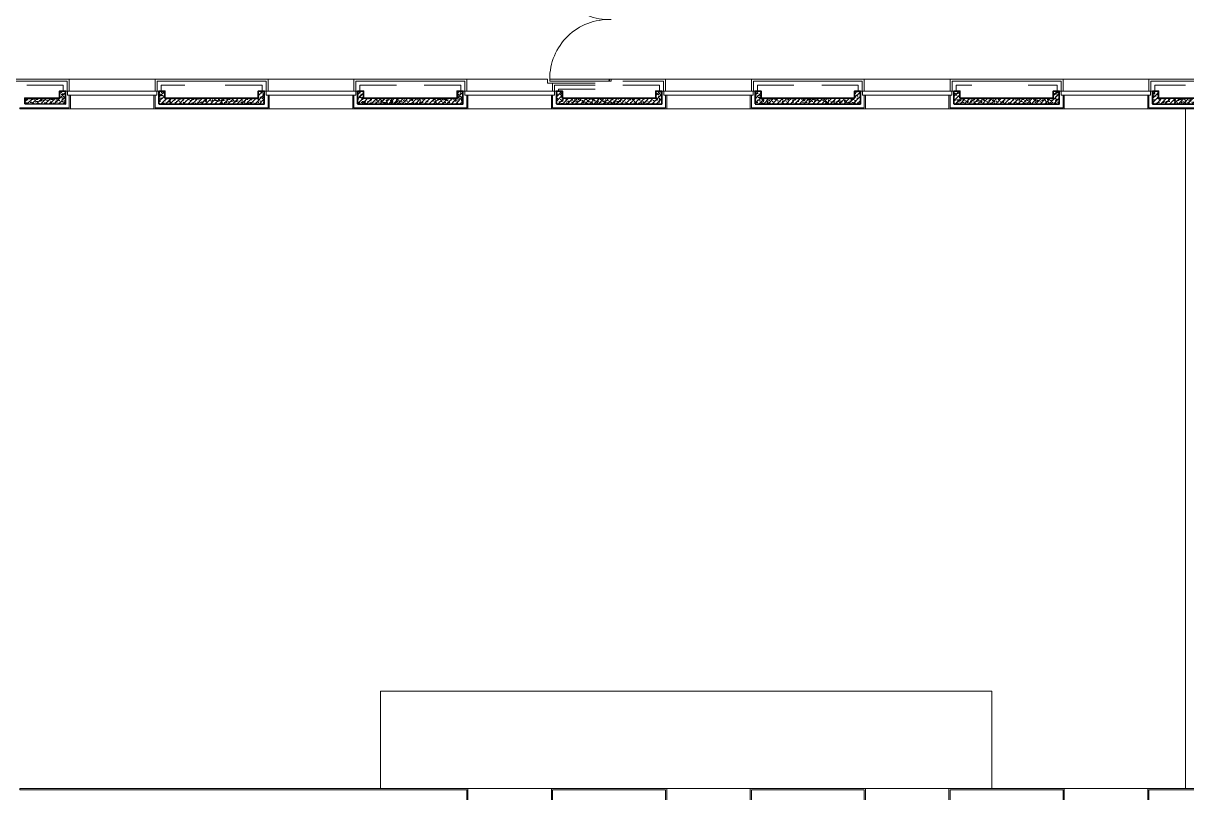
# Model space of a CAD drawing. Header units: inches. Extents: x 342932 to 557958, y 80625 to 242727.
# Drawn here: x 468145 to 497415, y 174520 to 193884 of the extents above; entities that cross this region are included whole.
import ezdxf

# ---------------------------------------------------------------- set-up
doc = ezdxf.new("R2010")
doc.units = ezdxf.units.IN
doc.header["$MEASUREMENT"] = 0
doc.linetypes.add('First Floor$0$HIDDEN', pattern=[0.375, 0.25, -0.125])
for name, color, linetype, lineweight in [('First Floor$0$A-G2-G-Building-Elements-Hidden', 251, 'First Floor$0$HIDDEN', 15), ('First Floor$0$A-G250-G-Walls-Low-Level', 251, 'Continuous', 15), ('First Floor$0$A-G250-G-Walls-Precast-Concrete', 251, 'Continuous', 35), ('First Floor$0$A-G262-H-Precast-Panel', 251, 'Continuous', 5), ('First Floor$0$A-G312-M-Wall-Cladding-Panel', 7, 'Continuous', 9), ('First Floor$0$A-G312-M-Wall-Finish-Plaster', 7, 'Continuous', 15), ('First Floor$0$A-G321-M-Window', 251, 'Continuous', 9), ('First Floor$0$A-G322-M-Door', 251, 'Continuous', 15)]:
    doc.layers.add(name, color=color, linetype=linetype, lineweight=lineweight)
pattern_1 = [(50, (361382.11, 239676.52), (182.18467, -15.93909), [19.05, -209.55]), (355, (361382.11, 239676.52), (-35.24283, 191.05664), [15.24, -167.64]), (100.451, (361397.3, 239675.2), (146.9425, 175.11669), [16.19, -178.09]), (46.1842, (361382.11, 239727.32), (271.07904, -42.04233), [28.575, -314.325]), (96.6356, (361404.7, 239723.82), (237.40423, 247.42556), [24.285, -267.135]), (351.184, (361382.1, 239727.32), (237.4046, 247.4251), [22.86, -251.46]), (21, (361407.51, 239714.62), (151.61488, -102.26552), [19.05, -209.55]), (326, (361407.51, 239714.62), (61.80203, 184.18797), [15.24, -167.64]), (71.4514, (361420.15, 239706.1), (213.4165, 81.92286), [16.19, -178.09]), (37.5, (361382.114, 239676.52), (3.088603, 84.55504), [0, -165.608, 0, -170.18, 0, -168.275]), (7.5, (361382.11, 239676.52), (66.81966, 100.180575), [0, -97.028, 0, -161.798, 0, -64.135]), (327.5, (361325.47, 239676.52), (135.590595, -5.728744), [0, -63.5, 0, -198.12, 0, -262.89]), (317.5, (361300.07, 239676.52), (148.12918, 25.42649), [0, -82.55, 0, -131.572, 0, -186.69])]
pattern_2 = [(45, (361382.11, 239676.52), (-56.1266, 56.1266), [])]

# ---------------------------------------------------------------- blocks, each defined once
blk = doc.blocks.new('First Floor$0$Door11-fire doors-recessed-1-a')
at = {"layer": 'First Floor$0$A-G322-M-Door'}
for p, q in [((-101, 56), (-101, 1544)), ((-47, 44), (-47, 1544)), ((2945, 44), (2945, 1544)), ((2999, 56), (2999, 1544)), ((-101, 56), (-87, 56)), ((-89, 54), (-89, 42)), ((2999, 56), (2985, 56)), ((2987, 54), (2987, 42))]:
    blk.add_line(p, q, dxfattribs=at)
for points in [[(-101, 1544), (-47, 1544)], [(2999, 1544), (2945, 1544)], [(-89, 54), (-101, 54), (-101, 0), (-47, 0), (-47, 42), (-89, 42)], [(-47, 44), (-87, 44), (-87, 56)], [(2945, 44), (2985, 44), (2985, 56)], [(2987, 54), (2999, 54), (2999, 0), (2945, 0), (2945, 42), (2987, 42)]]:
    blk.add_lwpolyline(points, dxfattribs=at)
for centre, start, end in [((-43, 51), 358.0377, 90.185), ((2941, 51), 89.813, 181.9549)]:
    blk.add_arc(centre, 1493, start, end, dxfattribs=at)

msp = doc.modelspace()

# ---------------------------------------------------------------- hatches: boundary and pattern name
at = {"layer": 'First Floor$0$A-G262-H-Precast-Panel'}
h = msp.add_hatch(dxfattribs=at)
h.set_pattern_fill('AR-CONC', color=256, style=0)
h.set_pattern_definition(pattern_1)
h.paths.add_polyline_path([(469057.1, 192001.5), (468182.1, 192001.5), (468182.1, 191851.8), (469207.1, 191851.5), (469207.1, 192176.5), (469057.1, 192176.5)])
h = msp.add_hatch(dxfattribs=at)
h.set_pattern_fill('ANSI31', color=256, scale=25, style=0)
h.set_pattern_definition(pattern_2)
h.paths.add_polyline_path([(469207.1, 192176.5), (469057.1, 192176.5), (469057.1, 192001.5), (468182.1, 192001.5), (468182.1, 191851.8), (469207.1, 191851.5)])
h = msp.add_hatch(dxfattribs=at)
h.set_pattern_fill('AR-CONC', color=256, style=0)
h.set_pattern_definition(pattern_1)
h.paths.add_polyline_path([(474207.1, 192176.5), (474057.1, 192176.5), (474057.1, 192001.5), (471707.1, 192001.5), (471707.1, 192176.5), (471557.1, 192176.5), (471557.1, 191851.5), (474207.1, 191851.5)])
h = msp.add_hatch(dxfattribs=at)
h.set_pattern_fill('ANSI31', color=256, scale=25, style=0)
h.set_pattern_definition(pattern_2)
h.paths.add_polyline_path([(474207.1, 192176.5), (474057.1, 192176.5), (474057.1, 192001.5), (471707.1, 192001.5), (471707.1, 192176.5), (471557.1, 192176.5), (471557.1, 191851.5), (474207.1, 191851.5)])
h = msp.add_hatch(dxfattribs=at)
h.set_pattern_fill('AR-CONC', color=256, style=0)
h.set_pattern_definition(pattern_1)
h.paths.add_polyline_path([(479207.1, 192176.5), (479057.1, 192176.5), (479057.1, 192001.5), (476707.1, 192001.5), (476707.1, 192176.5), (476557.1, 192176.5), (476557.1, 191851.5), (479207.1, 191851.5)])
h = msp.add_hatch(dxfattribs=at)
h.set_pattern_fill('ANSI31', color=256, scale=25, style=0)
h.set_pattern_definition(pattern_2)
h.paths.add_polyline_path([(479207.1, 192176.5), (479057.1, 192176.5), (479057.1, 192001.5), (476707.1, 192001.5), (476707.1, 192176.5), (476557.1, 192176.5), (476557.1, 191851.5), (479207.1, 191851.5)])
h = msp.add_hatch(dxfattribs=at)
h.set_pattern_fill('AR-CONC', color=256, style=0)
h.set_pattern_definition(pattern_1)
h.paths.add_polyline_path([(484207.1, 192176.5), (484057.1, 192176.5), (484057.1, 192001.5), (481707.1, 192001.5), (481707.1, 192176.5), (481557.1, 192176.5), (481557.1, 191851.5), (484207.1, 191851.5)])
h = msp.add_hatch(dxfattribs=at)
h.set_pattern_fill('ANSI31', color=256, scale=25, style=0)
h.set_pattern_definition(pattern_2)
h.paths.add_polyline_path([(484207.1, 192176.5), (484057.1, 192176.5), (484057.1, 192001.5), (481707.1, 192001.5), (481707.1, 192176.5), (481557.1, 192176.5), (481557.1, 191851.5), (484207.1, 191851.5)])
h = msp.add_hatch(dxfattribs=at)
h.set_pattern_fill('AR-CONC', color=256, style=0)
h.set_pattern_definition(pattern_1)
h.paths.add_polyline_path([(489207.1, 192176.5), (489057.1, 192176.5), (489057.1, 192001.5), (486707.1, 192001.5), (486707.1, 192176.5), (486557.1, 192176.5), (486557.1, 191851.5), (489207.1, 191851.5)])
h = msp.add_hatch(dxfattribs=at)
h.set_pattern_fill('ANSI31', color=256, scale=25, style=0)
h.set_pattern_definition(pattern_2)
h.paths.add_polyline_path([(489207.1, 192176.5), (489057.1, 192176.5), (489057.1, 192001.5), (486707.1, 192001.5), (486707.1, 192176.5), (486557.1, 192176.5), (486557.1, 191851.5), (489207.1, 191851.5)])
h = msp.add_hatch(dxfattribs=at)
h.set_pattern_fill('AR-CONC', color=256, style=0)
h.set_pattern_definition(pattern_1)
h.paths.add_polyline_path([(494207.1, 192176.5), (494057.1, 192176.5), (494057.1, 192001.5), (491707.1, 192001.5), (491707.1, 192176.5), (491557.1, 192176.5), (491557.1, 191851.5), (494207.1, 191851.5)])
h = msp.add_hatch(dxfattribs=at)
h.set_pattern_fill('ANSI31', color=256, scale=25, style=0)
h.set_pattern_definition(pattern_2)
h.paths.add_polyline_path([(494207.1, 192176.5), (494057.1, 192176.5), (494057.1, 192001.5), (491707.1, 192001.5), (491707.1, 192176.5), (491557.1, 192176.5), (491557.1, 191851.5), (494207.1, 191851.5)])
h = msp.add_hatch(dxfattribs=at)
h.set_pattern_fill('AR-CONC', color=256, style=0)
h.set_pattern_definition(pattern_1)
h.paths.add_polyline_path([(499207.1, 192176.5), (499057.1, 192176.5), (499057.1, 192001.5), (496707.1, 192001.5), (496707.1, 192176.5), (496557.1, 192176.5), (496557.1, 191851.5), (499207.1, 191851.5)])
h = msp.add_hatch(dxfattribs=at)
h.set_pattern_fill('ANSI31', color=256, scale=25, style=0)
h.set_pattern_definition(pattern_2)
h.paths.add_polyline_path([(499207.1, 192176.5), (499057.1, 192176.5), (499057.1, 192001.5), (496707.1, 192001.5), (496707.1, 192176.5), (496557.1, 192176.5), (496557.1, 191851.5), (499207.1, 191851.5)])

# ---------------------------------------------------------------- linework, layer by layer
at = {"layer": 'First Floor$0$A-G2-G-Building-Elements-Hidden'}
msp.add_lwpolyline([(497382.1, 191726.5), (497382.1, 174626.5)], dxfattribs=at)
at = {"layer": 'First Floor$0$A-G250-G-Walls-Low-Level'}
for p, q in [((469302.1, 192476.5), (471462.1, 192476.5)), ((474302.1, 192476.5), (476462.1, 192476.5)), ((479302.1, 192476.5), (481332.1, 192476.5)), ((481332.1, 192476.5, 0), (481332.1, 192376.5, 0)), ((481462.1, 192376.5), (481332.1, 192376.5, 0)), ((484302.1, 192476.5), (486462.1, 192476.5)), ((489302.1, 192476.5), (491462.1, 192476.5)), ((494302.1, 192476.5, 0), (496462.1, 192476.5)), ((469332.1, 191726.5), (471432.1, 191726.5)), ((474332.1, 191726.5), (476432.1, 191726.5)), ((479332.1, 191726.5), (481432.1, 191726.5)), ((484332.1, 191726.5), (486432.1, 191726.5)), ((489332.1, 191726.5), (491432.1, 191726.5)), ((494332.1, 191726.5, 0), (496432.1, 191726.5)), ((477132.1, 174626.5), (477132.1, 177076.5)), ((492512.1, 177076.5), (477132.1, 177076.5)), ((492512.1, 174626.5), (492512.1, 177076.5)), ((479332.1, 174626.5), (481432.1, 174626.5)), ((484332.1, 174626.5), (486432.1, 174626.5)), ((489332.1, 174626.5), (491432.1, 174626.5)), ((494332.1, 174626.5), (496432.1, 174626.5))]:
    msp.add_line(p, q, dxfattribs=at)
at = {"layer": 'First Floor$0$A-G250-G-Walls-Precast-Concrete', "elevation": 0}
msp.add_lwpolyline([(468182.1, 191851.8), (469207.1, 191851.5), (469207.1, 192176.5), (469057.1, 192176.5), (469057.1, 192001.5), (468182.1, 192001.5)], close=True, dxfattribs=at)
for points in [[(471557.1, 191851.5), (474207.1, 191851.5), (474207.1, 192176.5), (474057.1, 192176.5), (474057.1, 192001.5), (471707.1, 192001.5), (471707.1, 192176.5), (471557.1, 192176.5), (471557.1, 191854)], [(476557.1, 191851.5), (479207.1, 191851.5), (479207.1, 192176.5), (479057.1, 192176.5), (479057.1, 192001.5), (476707.1, 192001.5), (476707.1, 192176.5), (476557.1, 192176.5), (476557.1, 191854)], [(481557.1, 191851.5), (484207.1, 191851.5), (484207.1, 192176.5), (484057.1, 192176.5), (484057.1, 192001.5), (481707.1, 192001.5), (481707.1, 192176.5), (481557.1, 192176.5), (481557.1, 191854)], [(486557.1, 191851.5), (489207.1, 191851.5), (489207.1, 192176.5), (489057.1, 192176.5), (489057.1, 192001.5), (486707.1, 192001.5), (486707.1, 192176.5), (486557.1, 192176.5), (486557.1, 191854)], [(491557.1, 191851.5), (494207.1, 191851.5), (494207.1, 192176.5), (494057.1, 192176.5), (494057.1, 192001.5), (491707.1, 192001.5), (491707.1, 192176.5), (491557.1, 192176.5), (491557.1, 191854)], [(496557.1, 191851.5), (499207.1, 191851.5), (499207.1, 192176.5), (499057.1, 192176.5), (499057.1, 192001.5), (496707.1, 192001.5), (496707.1, 192176.5), (496557.1, 192176.5), (496557.1, 191854)]]:
    msp.add_lwpolyline(points, dxfattribs=at)
at = {"layer": 'First Floor$0$A-G312-M-Wall-Cladding-Panel'}
msp.add_lwpolyline([(469302.1, 192076.5), (469332.1, 192076.5), (469332.1, 191726.5), (468057, 191726.5), (468057, 191756.5), (469302.1, 191756.5)], close=True, dxfattribs=at)
at = {"layer": 'First Floor$0$A-G312-M-Wall-Cladding-Panel', "elevation": 0}
for points in [[(471462.1, 192076.5), (471432.1, 192076.5), (471432.1, 191726.5), (474332.1, 191726.5), (474332.1, 192076.5), (474302.1, 192076.5), (474302.1, 191756.5), (471462.1, 191756.5), (471462.1, 192076.5)], [(476462.1, 192076.5), (476432.1, 192076.5), (476432.1, 191726.5), (479332.1, 191726.5), (479332.1, 192076.5), (479302.1, 192076.5), (479302.1, 191756.5), (476462.1, 191756.5), (476462.1, 192076.5)], [(481462.1, 192076.5), (481432.1, 192076.5), (481432.1, 191726.5), (484332.1, 191726.5), (484332.1, 192076.5), (484302.1, 192076.5), (484302.1, 191756.5), (481462.1, 191756.5), (481462.1, 192076.5)], [(486462.1, 192076.5), (486432.1, 192076.5), (486432.1, 191726.5), (489332.1, 191726.5), (489332.1, 192076.5), (489302.1, 192076.5), (489302.1, 191756.5), (486462.1, 191756.5), (486462.1, 192076.5)], [(491462.1, 192076.5), (491432.1, 192076.5), (491432.1, 191726.5), (494332.1, 191726.5), (494332.1, 192076.5), (494302.1, 192076.5), (494302.1, 191756.5), (491462.1, 191756.5), (491462.1, 192076.5)], [(496462.1, 192076.5), (496432.1, 192076.5), (496432.1, 191726.5), (499332.1, 191726.5), (499332.1, 192076.5), (499302.1, 192076.5), (499302.1, 191756.5), (496462.1, 191756.5), (496462.1, 192076.5)]]:
    msp.add_lwpolyline(points, dxfattribs=at)
at = {"layer": 'First Floor$0$A-G312-M-Wall-Cladding-Panel'}
for points in [[(468057, 174626.5), (468057, 174596.5), (479302.1, 174596.5), (479302.1, 174276.5), (479332.1, 174276.5), (479332.1, 174626.5), (468057, 174626.5)], [(484332.1, 174276.5), (484332.1, 174626.5), (481432.1, 174626.5), (481432.1, 174276.5), (481462.1, 174276.5), (481462.1, 174596.5), (484302.1, 174596.5), (484302.1, 174276.5), (484332.1, 174276.5)], [(489332.1, 174276.5), (489332.1, 174626.5), (486432.1, 174626.5), (486432.1, 174276.5), (486462.1, 174276.5), (486462.1, 174596.5), (489302.1, 174596.5), (489302.1, 174276.5), (489332.1, 174276.5)], [(494332.1, 174276.5), (494332.1, 174626.5), (491432.1, 174626.5), (491432.1, 174276.5), (491462.1, 174276.5), (491462.1, 174596.5), (494302.1, 174596.5), (494302.1, 174276.5), (494332.1, 174276.5)], [(510082.1, 148926.5), (510082.1, 148956.5), (510402.1, 148956.5), (510402.1, 174596.5), (496462.1, 174596.5), (496462.1, 174276.5), (496432.1, 174276.5), (496432.1, 174626.5), (510432.1, 174626.5), (510432.1, 148926.5), (510082.1, 148926.5)]]:
    msp.add_lwpolyline(points, dxfattribs=at)
at = {"layer": 'First Floor$0$A-G312-M-Wall-Finish-Plaster'}
for p, q in [((482532, 192376.5), (481462.1, 192376.5)), ((482932.1, 192476.5, 0), (482932.1, 192426.5, 0))]:
    msp.add_line(p, q, dxfattribs=at)
at = {"layer": 'First Floor$0$A-G312-M-Wall-Finish-Plaster', "elevation": 0}
for points in [[(469302.1, 192176.5), (469302.1, 192476.5), (461182.3, 192476.5), (461182.2, 192176.5)], [(469257.1, 192176.5), (469252.1, 192176.5), (469252.1, 192426.5), (461232.2, 192426.5), (461232.2, 192276.5), (461232.2, 192176.5)], [(469257.1, 192176.5), (469152.1, 192176.5), (469152.1, 192326.5), (468232, 192326.5)], [(474302.1, 192176.5), (474302.1, 192476.5), (471462.1, 192476.5), (471462.1, 192176.5)], [(474257.1, 192176.5), (474252.1, 192176.5), (474252.1, 192426.5), (471512.1, 192426.5), (471512.1, 192176.5), (471507.1, 192176.5)], [(472209.5, 192326.5), (471612.1, 192326.5), (471612.1, 192176.5), (471507.1, 192176.5)], [(474257.1, 192176.5), (474152.1, 192176.5), (474152.1, 192326.5), (473226.5, 192326.5)], [(479302.1, 192176.5), (479302.1, 192476.5), (476462.1, 192476.5), (476462.1, 192176.5)], [(479257.1, 192176.5), (479252.1, 192176.5), (479252.1, 192426.5), (476512.1, 192426.5), (476512.1, 192176.5), (476507.1, 192176.5)], [(477532, 192326.5), (476612.1, 192326.5), (476612.1, 192176.5), (476507.1, 192176.5)], [(479257.1, 192176.5), (479152.1, 192176.5), (479152.1, 192326.5), (478232, 192326.5)], [(481462.1, 192376.5), (481462.1, 192176.5)], [(482532, 192326.5), (481512.1, 192326.5), (481512.1, 192176.5), (481507.1, 192176.5)], [(484302.1, 192176.5), (484302.1, 192476.5), (482932.1, 192476.5)], [(484257.1, 192176.5), (484252.1, 192176.5), (484252.1, 192426.5), (483232, 192426.5)], [(484257.1, 192176.5), (484152.1, 192176.5), (484152.1, 192326.5), (483232, 192326.5)], [(489302.1, 192176.5), (489302.1, 192476.5), (486462.1, 192476.5), (486462.1, 192176.5)], [(489257.1, 192176.5), (489252.1, 192176.5), (489252.1, 192426.5), (486512.1, 192426.5), (486512.1, 192176.5), (486507.1, 192176.5)], [(487532, 192326.5), (486612.1, 192326.5), (486612.1, 192176.5), (486507.1, 192176.5)], [(489257.1, 192176.5), (489152.1, 192176.5), (489152.1, 192326.5), (488232, 192326.5)], [(494302.1, 192176.5), (494302.1, 192476.5), (491462.1, 192476.5), (491462.1, 192176.5)], [(494257.1, 192176.5), (494252.1, 192176.5), (494252.1, 192426.5), (491512.1, 192426.5), (491512.1, 192176.5), (491507.1, 192176.5)], [(492007.1, 192326.5), (491612.1, 192326.5), (491612.1, 192176.5), (491507.1, 192176.5)], [(494257.1, 192176.5), (494152.1, 192176.5), (494152.1, 192326.5), (493427.1, 192326.5)], [(499302.1, 192176.5), (499302.1, 192476.5), (496462.1, 192476.5), (496462.1, 192176.5)], [(499257.1, 192176.5), (499252.1, 192176.5), (499252.1, 192426.5), (496512.1, 192426.5), (496512.1, 192176.5), (496507.1, 192176.5)], [(497382.1, 192326.5), (496612.1, 192326.5), (496612.1, 192176.5), (496507.1, 192176.5)], [(482532, 192226.5), (481612.1, 192226.5), (481612.1, 192176.5), (481507.1, 192176.5)]]:
    msp.add_lwpolyline(points, dxfattribs=at)
at = {"layer": 'First Floor$0$A-G321-M-Window', "elevation": 0}
for points in [[(469257.1, 192176.5), (471507.1, 192176.5), (471507.1, 192076.5), (469257.1, 192076.5)], [(489257.1, 192176.5), (491507.1, 192176.5), (491507.1, 192076.5), (489257.1, 192076.5)], [(494257.1, 192176.5), (496507.1, 192176.5), (496507.1, 192076.5), (494257.1, 192076.5)]]:
    msp.add_lwpolyline(points, close=True, dxfattribs=at)
at = {"layer": 'First Floor$0$A-G321-M-Window'}
for points in [[(474257.1, 192176.5), (476507.1, 192176.5), (476507.1, 192076.5), (474257.1, 192076.5)], [(479257.1, 192176.5), (481507.1, 192176.5), (481507.1, 192076.5), (479257.1, 192076.5)], [(484257.1, 192176.5), (486507.1, 192176.5), (486507.1, 192076.5), (484257.1, 192076.5)]]:
    msp.add_lwpolyline(points, close=True, dxfattribs=at)

# ---------------------------------------------------------------- block references
at = {"layer": 'First Floor$0$A-G322-M-Door', "rotation": 90}
msp.add_blockref('First Floor$0$Door11-fire doors-recessed-1-a', (482932.1, 192527.4), dxfattribs=at)

doc.saveas('drawing.dxf')
